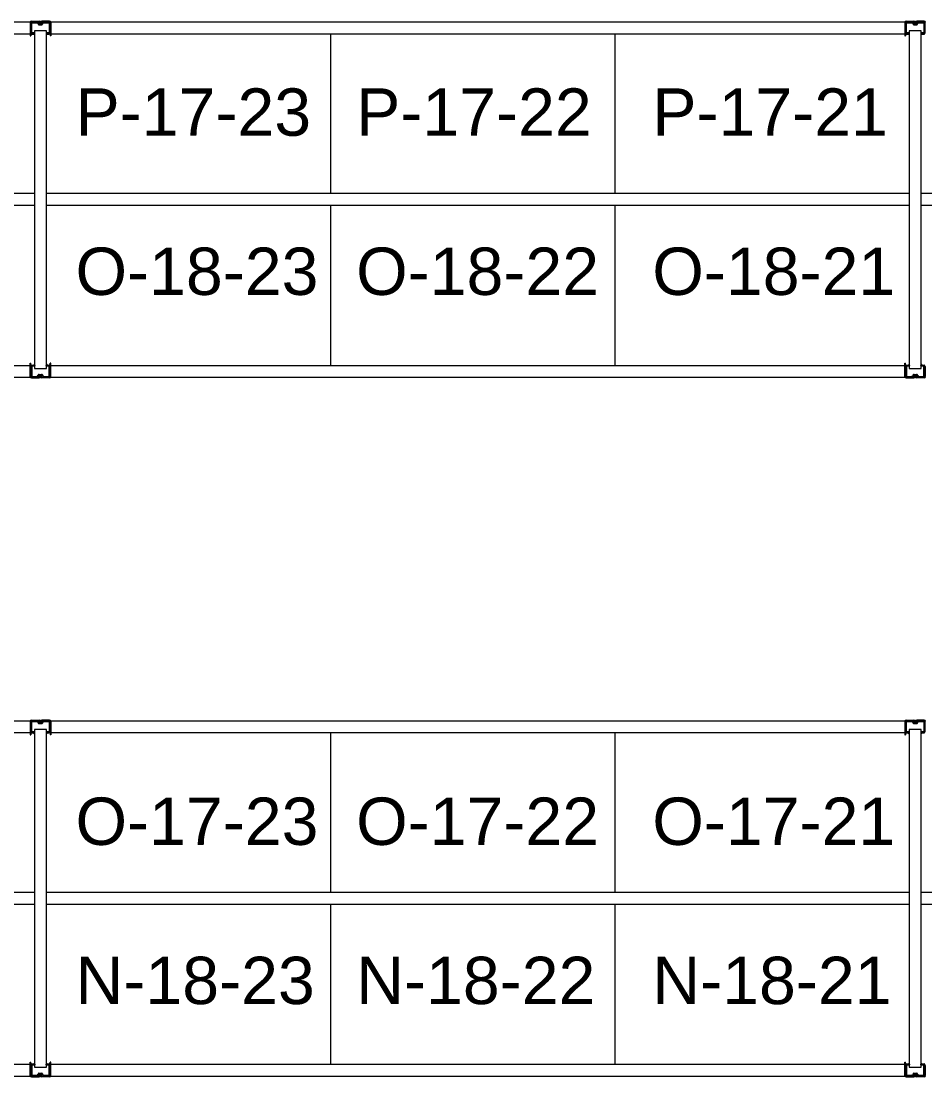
# Model space of a CAD drawing. Header units: inches. Extents: x 2743 to 10591, y -1604 to 5792.
# Drawn here: x 7693.5 to 7846, y 4929.9 to 5108.1 of the extents above; entities that cross this region are included whole.
import ezdxf

# ---------------------------------------------------------------- set-up
doc = ezdxf.new("R2010")
doc.units = ezdxf.units.IN
doc.header["$LTSCALE"] = 0.1875
doc.header["$MEASUREMENT"] = 0
for name, color, linetype, lineweight in [('22 Dimension', 7, 'Continuous', 5), ('32 Echelle', 160, 'Continuous', 15), ('33 Poutre', 30, 'Continuous', 15)]:
    doc.layers.add(name, color=color, linetype=linetype, lineweight=lineweight)
doc.styles.add('arial', font='')
doc.styles.get('arial').set_extended_font_data('Arial')

msp = doc.modelspace()

# ---------------------------------------------------------------- hatches: boundary and pattern name
at = {"layer": '32 Echelle'}
for points in [[(7695.77284, 5105.81503), (7695.77284, 5106.00253), (7695.58534, 5106.00253)], [(7695.77284, 5105.81503), (7695.77284, 5106.00253), (7695.58534, 5106.00253)], [(7697.77284, 5105.81503), (7697.77284, 5106.00253), (7697.96034, 5106.00253)], [(7697.77284, 5105.81503), (7697.77284, 5106.00253), (7697.96034, 5106.00253)], [(7843.39784, 5105.81503), (7843.39784, 5106.00253), (7843.21034, 5106.00253)], [(7843.39784, 5105.81503), (7843.39784, 5106.00253), (7843.21034, 5106.00253)], [(7845.39784, 5105.81503), (7845.39784, 5106.00253), (7845.58534, 5106.00253)], [(7845.39784, 5105.81503), (7845.39784, 5106.00253), (7845.58534, 5106.00253)], [(7695.77284, 5050.19003), (7695.77284, 5050.00253), (7695.58534, 5050.00253)], [(7695.77284, 5050.19003), (7695.77284, 5050.00253), (7695.58534, 5050.00253)], [(7697.77284, 5050.19003), (7697.77284, 5050.00253), (7697.96034, 5050.00253)], [(7697.77284, 5050.19003), (7697.77284, 5050.00253), (7697.96034, 5050.00253)], [(7843.39784, 5050.19003), (7843.39784, 5050.00253), (7843.21034, 5050.00253)], [(7843.39784, 5050.19003), (7843.39784, 5050.00253), (7843.21034, 5050.00253)], [(7845.39784, 5050.19003), (7845.39784, 5050.00253), (7845.58534, 5050.00253)], [(7845.39784, 5050.19003), (7845.39784, 5050.00253), (7845.58534, 5050.00253)], [(7695.77284, 4987.81503), (7695.77284, 4988.00253), (7695.58534, 4988.00253)], [(7695.77284, 4987.81503), (7695.77284, 4988.00253), (7695.58534, 4988.00253)], [(7697.77284, 4987.81503), (7697.77284, 4988.00253), (7697.96034, 4988.00253)], [(7697.77284, 4987.81503), (7697.77284, 4988.00253), (7697.96034, 4988.00253)], [(7843.39784, 4987.81503), (7843.39784, 4988.00253), (7843.21034, 4988.00253)], [(7843.39784, 4987.81503), (7843.39784, 4988.00253), (7843.21034, 4988.00253)], [(7845.39784, 4987.81503), (7845.39784, 4988.00253), (7845.58534, 4988.00253)], [(7845.39784, 4987.81503), (7845.39784, 4988.00253), (7845.58534, 4988.00253)], [(7695.77284, 4932.19003), (7695.77284, 4932.00253), (7695.58534, 4932.00253)], [(7695.77284, 4932.19003), (7695.77284, 4932.00253), (7695.58534, 4932.00253)], [(7697.77284, 4932.19003), (7697.77284, 4932.00253), (7697.96034, 4932.00253)], [(7697.77284, 4932.19003), (7697.77284, 4932.00253), (7697.96034, 4932.00253)], [(7843.39784, 4932.19003), (7843.39784, 4932.00253), (7843.21034, 4932.00253)], [(7843.39784, 4932.19003), (7843.39784, 4932.00253), (7843.21034, 4932.00253)], [(7845.39784, 4932.19003), (7845.39784, 4932.00253), (7845.58534, 4932.00253)], [(7845.39784, 4932.19003), (7845.39784, 4932.00253), (7845.58534, 4932.00253)]]:
    msp.add_hatch(color=256, dxfattribs=at).paths.add_polyline_path(points)

# ---------------------------------------------------------------- linework, layer by layer
at = {"layer": '22 Dimension'}
for p, q in [((7745.77284, 5079.00253), (7745.77284, 5106.00253)), ((7793.77284, 5079.00253), (7793.77284, 5106.00253)), ((7695.77284, 5079.00253), (7550.14784, 5079.00253)), ((7843.39784, 5079.00253), (7697.77284, 5079.00253)), ((7991.02284, 5079.00253), (7845.39784, 5079.00253)), ((7695.77284, 5077.00253), (7550.14784, 5077.00253)), ((7843.39784, 5077.00253), (7697.77284, 5077.00253)), ((7745.77284, 5050.00253), (7745.77284, 5077.00253)), ((7793.77284, 5050.00253), (7793.77284, 5077.00253)), ((7991.02284, 5077.00253), (7845.39784, 5077.00253)), ((7745.77284, 4961.00253), (7745.77284, 4988.00253)), ((7793.77284, 4961.00253), (7793.77284, 4988.00253)), ((7695.77284, 4961.00253), (7550.14784, 4961.00253)), ((7843.39784, 4961.00253), (7697.77284, 4961.00253)), ((7991.02284, 4961.00253), (7845.39784, 4961.00253)), ((7695.77284, 4959.00253), (7550.14784, 4959.00253)), ((7843.39784, 4959.00253), (7697.77284, 4959.00253)), ((7745.77284, 4932.00253), (7745.77284, 4959.00253)), ((7793.77284, 4932.00253), (7793.77284, 4959.00253)), ((7991.02284, 4959.00253), (7845.39784, 4959.00253))]:
    msp.add_line(p, q, dxfattribs=at)
at = {"layer": '32 Echelle', "linetype": 'Continuous', "lineweight": 25}
for p, q in [((7695.14788, 5107.81878), (7695.14788, 5106.18628)), ((7695.14788, 5107.81878), (7695.14788, 5106.18628)), ((7695.23788, 5106.18628), (7695.23788, 5107.81878)), ((7695.23788, 5106.18628), (7695.23788, 5107.81878)), ((7696.26047, 5108.00253), (7695.33163, 5108.00253)), ((7696.26047, 5108.00253), (7695.33163, 5108.00253)), ((7695.33163, 5107.91253), (7696.26047, 5107.91253)), ((7695.33163, 5107.91253), (7696.26047, 5107.91253)), ((7696.35012, 5107.84619), (7696.39403, 5107.70256)), ((7696.35012, 5107.84619), (7696.39403, 5107.70256)), ((7696.4801, 5107.72887), (7696.43619, 5107.8725)), ((7696.4801, 5107.72887), (7696.43619, 5107.8725)), ((7696.97592, 5107.66253), (7696.56975, 5107.66253)), ((7696.97592, 5107.66253), (7696.56975, 5107.66253)), ((7696.56975, 5107.57253), (7696.97592, 5107.57253)), ((7696.56975, 5107.57253), (7696.97592, 5107.57253)), ((7697.10949, 5107.8725), (7697.06557, 5107.72887)), ((7697.10949, 5107.8725), (7697.06557, 5107.72887)), ((7697.15164, 5107.70256), (7697.19555, 5107.84619)), ((7697.15164, 5107.70256), (7697.19555, 5107.84619)), ((7698.21404, 5108.00253), (7697.28521, 5108.00253)), ((7698.21404, 5108.00253), (7697.28521, 5108.00253)), ((7697.28521, 5107.91253), (7698.21404, 5107.91253)), ((7697.28521, 5107.91253), (7698.21404, 5107.91253)), ((7698.30779, 5107.81878), (7698.30779, 5106.18628)), ((7698.30779, 5107.81878), (7698.30779, 5106.18628)), ((7698.39779, 5106.18628), (7698.39779, 5107.81878)), ((7698.39779, 5106.18628), (7698.39779, 5107.81878)), ((7842.77288, 5107.81878), (7842.77288, 5106.18628)), ((7842.77288, 5107.81878), (7842.77288, 5106.18628)), ((7842.86288, 5106.18628), (7842.86288, 5107.81878)), ((7842.86288, 5106.18628), (7842.86288, 5107.81878)), ((7843.88547, 5108.00253), (7842.95663, 5108.00253)), ((7843.88547, 5108.00253), (7842.95663, 5108.00253)), ((7842.95663, 5107.91253), (7843.88547, 5107.91253)), ((7842.95663, 5107.91253), (7843.88547, 5107.91253)), ((7843.97512, 5107.84619), (7844.01903, 5107.70256)), ((7843.97512, 5107.84619), (7844.01903, 5107.70256)), ((7844.1051, 5107.72887), (7844.06119, 5107.8725)), ((7844.1051, 5107.72887), (7844.06119, 5107.8725)), ((7844.60092, 5107.66253), (7844.19475, 5107.66253)), ((7844.60092, 5107.66253), (7844.19475, 5107.66253)), ((7844.19475, 5107.57253), (7844.60092, 5107.57253)), ((7844.19475, 5107.57253), (7844.60092, 5107.57253)), ((7844.73449, 5107.8725), (7844.69057, 5107.72887)), ((7844.73449, 5107.8725), (7844.69057, 5107.72887)), ((7844.77664, 5107.70256), (7844.82055, 5107.84619)), ((7844.77664, 5107.70256), (7844.82055, 5107.84619)), ((7845.83904, 5108.00253), (7844.91021, 5108.00253)), ((7845.83904, 5108.00253), (7844.91021, 5108.00253)), ((7844.91021, 5107.91253), (7845.83904, 5107.91253)), ((7844.91021, 5107.91253), (7845.83904, 5107.91253)), ((7845.93279, 5107.81878), (7845.93279, 5106.18628)), ((7845.93279, 5107.81878), (7845.93279, 5106.18628)), ((7846.02279, 5106.18628), (7846.02279, 5107.81878)), ((7846.02279, 5106.18628), (7846.02279, 5107.81878)), ((7695.74788, 5106.09253), (7695.33163, 5106.09253)), ((7695.74788, 5106.09253), (7695.33163, 5106.09253)), ((7695.33163, 5106.00253), (7695.74788, 5106.00253)), ((7695.33163, 5106.00253), (7695.74788, 5106.00253)), ((7695.74788, 5106.00253), (7695.74788, 5106.09253)), ((7695.74788, 5106.00253), (7695.74788, 5106.09253)), ((7698.21404, 5106.09253), (7697.79779, 5106.09253)), ((7697.79779, 5106.09253), (7697.79779, 5106.00253)), ((7698.21404, 5106.09253), (7697.79779, 5106.09253)), ((7697.79779, 5106.09253), (7697.79779, 5106.00253)), ((7697.79779, 5106.00253), (7698.21404, 5106.00253)), ((7697.79779, 5106.00253), (7698.21404, 5106.00253)), ((7843.37288, 5106.09253), (7842.95663, 5106.09253)), ((7843.37288, 5106.09253), (7842.95663, 5106.09253)), ((7842.95663, 5106.00253), (7843.37288, 5106.00253)), ((7842.95663, 5106.00253), (7843.37288, 5106.00253)), ((7843.37288, 5106.00253), (7843.37288, 5106.09253)), ((7843.37288, 5106.00253), (7843.37288, 5106.09253)), ((7845.83904, 5106.09253), (7845.42279, 5106.09253)), ((7845.42279, 5106.09253), (7845.42279, 5106.00253)), ((7845.83904, 5106.09253), (7845.42279, 5106.09253)), ((7845.42279, 5106.09253), (7845.42279, 5106.00253)), ((7845.42279, 5106.00253), (7845.83904, 5106.00253)), ((7845.42279, 5106.00253), (7845.83904, 5106.00253)), ((7695.14788, 5048.18628), (7695.14788, 5049.81878)), ((7695.14788, 5048.18628), (7695.14788, 5049.81878)), ((7695.23788, 5049.81878), (7695.23788, 5048.18628)), ((7695.23788, 5049.81878), (7695.23788, 5048.18628)), ((7695.33163, 5050.00253), (7695.74788, 5050.00253)), ((7695.33163, 5050.00253), (7695.74788, 5050.00253)), ((7695.74788, 5049.91253), (7695.33163, 5049.91253)), ((7695.74788, 5049.91253), (7695.33163, 5049.91253)), ((7695.74788, 5050.00253), (7695.74788, 5049.91253)), ((7695.74788, 5050.00253), (7695.74788, 5049.91253)), ((7697.79779, 5050.00253), (7698.21404, 5050.00253)), ((7697.79779, 5049.91253), (7697.79779, 5050.00253)), ((7697.79779, 5050.00253), (7698.21404, 5050.00253)), ((7697.79779, 5049.91253), (7697.79779, 5050.00253)), ((7698.21404, 5049.91253), (7697.79779, 5049.91253)), ((7698.21404, 5049.91253), (7697.79779, 5049.91253)), ((7698.30779, 5048.18628), (7698.30779, 5049.81878)), ((7698.30779, 5048.18628), (7698.30779, 5049.81878)), ((7698.39779, 5049.81878), (7698.39779, 5048.18628)), ((7698.39779, 5049.81878), (7698.39779, 5048.18628)), ((7842.77288, 5048.18628), (7842.77288, 5049.81878)), ((7842.77288, 5048.18628), (7842.77288, 5049.81878)), ((7842.86288, 5049.81878), (7842.86288, 5048.18628)), ((7842.86288, 5049.81878), (7842.86288, 5048.18628)), ((7842.95663, 5050.00253), (7843.37288, 5050.00253)), ((7842.95663, 5050.00253), (7843.37288, 5050.00253)), ((7843.37288, 5049.91253), (7842.95663, 5049.91253)), ((7843.37288, 5049.91253), (7842.95663, 5049.91253)), ((7843.37288, 5050.00253), (7843.37288, 5049.91253)), ((7843.37288, 5050.00253), (7843.37288, 5049.91253)), ((7845.42279, 5050.00253), (7845.83904, 5050.00253)), ((7845.42279, 5049.91253), (7845.42279, 5050.00253)), ((7845.42279, 5050.00253), (7845.83904, 5050.00253)), ((7845.42279, 5049.91253), (7845.42279, 5050.00253)), ((7845.83904, 5049.91253), (7845.42279, 5049.91253)), ((7845.83904, 5049.91253), (7845.42279, 5049.91253)), ((7845.93279, 5048.18628), (7845.93279, 5049.81878)), ((7845.93279, 5048.18628), (7845.93279, 5049.81878)), ((7846.02279, 5049.81878), (7846.02279, 5048.18628)), ((7846.02279, 5049.81878), (7846.02279, 5048.18628)), ((7695.33163, 5048.09253), (7696.26047, 5048.09253)), ((7695.33163, 5048.09253), (7696.26047, 5048.09253)), ((7696.26047, 5048.00253), (7695.33163, 5048.00253)), ((7696.26047, 5048.00253), (7695.33163, 5048.00253)), ((7696.35012, 5048.15887), (7696.39403, 5048.3025)), ((7696.35012, 5048.15887), (7696.39403, 5048.3025)), ((7696.4801, 5048.27619), (7696.43619, 5048.13256)), ((7696.4801, 5048.27619), (7696.43619, 5048.13256)), ((7696.56975, 5048.43253), (7696.97592, 5048.43253)), ((7696.56975, 5048.43253), (7696.97592, 5048.43253)), ((7696.97592, 5048.34253), (7696.56975, 5048.34253)), ((7696.97592, 5048.34253), (7696.56975, 5048.34253)), ((7697.10949, 5048.13256), (7697.06557, 5048.27619)), ((7697.10949, 5048.13256), (7697.06557, 5048.27619)), ((7697.15164, 5048.3025), (7697.19555, 5048.15887)), ((7697.15164, 5048.3025), (7697.19555, 5048.15887)), ((7697.28521, 5048.09253), (7698.21404, 5048.09253)), ((7697.28521, 5048.09253), (7698.21404, 5048.09253)), ((7698.21404, 5048.00253), (7697.28521, 5048.00253)), ((7698.21404, 5048.00253), (7697.28521, 5048.00253)), ((7842.95663, 5048.09253), (7843.88547, 5048.09253)), ((7842.95663, 5048.09253), (7843.88547, 5048.09253)), ((7843.88547, 5048.00253), (7842.95663, 5048.00253)), ((7843.88547, 5048.00253), (7842.95663, 5048.00253)), ((7843.97512, 5048.15887), (7844.01903, 5048.3025)), ((7843.97512, 5048.15887), (7844.01903, 5048.3025)), ((7844.1051, 5048.27619), (7844.06119, 5048.13256)), ((7844.1051, 5048.27619), (7844.06119, 5048.13256)), ((7844.19475, 5048.43253), (7844.60092, 5048.43253)), ((7844.19475, 5048.43253), (7844.60092, 5048.43253)), ((7844.60092, 5048.34253), (7844.19475, 5048.34253)), ((7844.60092, 5048.34253), (7844.19475, 5048.34253)), ((7844.73449, 5048.13256), (7844.69057, 5048.27619)), ((7844.73449, 5048.13256), (7844.69057, 5048.27619)), ((7844.77664, 5048.3025), (7844.82055, 5048.15887)), ((7844.77664, 5048.3025), (7844.82055, 5048.15887)), ((7844.91021, 5048.09253), (7845.83904, 5048.09253)), ((7844.91021, 5048.09253), (7845.83904, 5048.09253)), ((7845.83904, 5048.00253), (7844.91021, 5048.00253)), ((7845.83904, 5048.00253), (7844.91021, 5048.00253)), ((7695.14788, 4989.81878), (7695.14788, 4988.18628)), ((7695.14788, 4989.81878), (7695.14788, 4988.18628)), ((7695.23788, 4988.18628), (7695.23788, 4989.81878)), ((7695.23788, 4988.18628), (7695.23788, 4989.81878)), ((7696.26047, 4990.00253), (7695.33163, 4990.00253)), ((7696.26047, 4990.00253), (7695.33163, 4990.00253)), ((7695.33163, 4989.91253), (7696.26047, 4989.91253)), ((7695.33163, 4989.91253), (7696.26047, 4989.91253)), ((7696.35012, 4989.84619), (7696.39403, 4989.70256)), ((7696.35012, 4989.84619), (7696.39403, 4989.70256)), ((7696.4801, 4989.72887), (7696.43619, 4989.8725)), ((7696.4801, 4989.72887), (7696.43619, 4989.8725)), ((7696.97592, 4989.66253), (7696.56975, 4989.66253)), ((7696.97592, 4989.66253), (7696.56975, 4989.66253)), ((7696.56975, 4989.57253), (7696.97592, 4989.57253)), ((7696.56975, 4989.57253), (7696.97592, 4989.57253)), ((7697.10949, 4989.8725), (7697.06557, 4989.72887)), ((7697.10949, 4989.8725), (7697.06557, 4989.72887)), ((7697.15164, 4989.70256), (7697.19555, 4989.84619)), ((7697.15164, 4989.70256), (7697.19555, 4989.84619)), ((7698.21404, 4990.00253), (7697.28521, 4990.00253)), ((7698.21404, 4990.00253), (7697.28521, 4990.00253)), ((7697.28521, 4989.91253), (7698.21404, 4989.91253)), ((7697.28521, 4989.91253), (7698.21404, 4989.91253)), ((7698.30779, 4989.81878), (7698.30779, 4988.18628)), ((7698.30779, 4989.81878), (7698.30779, 4988.18628)), ((7698.39779, 4988.18628), (7698.39779, 4989.81878)), ((7698.39779, 4988.18628), (7698.39779, 4989.81878)), ((7842.77288, 4989.81878), (7842.77288, 4988.18628)), ((7842.77288, 4989.81878), (7842.77288, 4988.18628)), ((7842.86288, 4988.18628), (7842.86288, 4989.81878)), ((7842.86288, 4988.18628), (7842.86288, 4989.81878)), ((7843.88547, 4990.00253), (7842.95663, 4990.00253)), ((7843.88547, 4990.00253), (7842.95663, 4990.00253)), ((7842.95663, 4989.91253), (7843.88547, 4989.91253)), ((7842.95663, 4989.91253), (7843.88547, 4989.91253)), ((7843.97512, 4989.84619), (7844.01903, 4989.70256)), ((7843.97512, 4989.84619), (7844.01903, 4989.70256)), ((7844.1051, 4989.72887), (7844.06119, 4989.8725)), ((7844.1051, 4989.72887), (7844.06119, 4989.8725)), ((7844.60092, 4989.66253), (7844.19475, 4989.66253)), ((7844.60092, 4989.66253), (7844.19475, 4989.66253)), ((7844.19475, 4989.57253), (7844.60092, 4989.57253)), ((7844.19475, 4989.57253), (7844.60092, 4989.57253)), ((7844.73449, 4989.8725), (7844.69057, 4989.72887)), ((7844.73449, 4989.8725), (7844.69057, 4989.72887)), ((7844.77664, 4989.70256), (7844.82055, 4989.84619)), ((7844.77664, 4989.70256), (7844.82055, 4989.84619)), ((7845.83904, 4990.00253), (7844.91021, 4990.00253)), ((7845.83904, 4990.00253), (7844.91021, 4990.00253)), ((7844.91021, 4989.91253), (7845.83904, 4989.91253)), ((7844.91021, 4989.91253), (7845.83904, 4989.91253)), ((7845.93279, 4989.81878), (7845.93279, 4988.18628)), ((7845.93279, 4989.81878), (7845.93279, 4988.18628)), ((7846.02279, 4988.18628), (7846.02279, 4989.81878)), ((7846.02279, 4988.18628), (7846.02279, 4989.81878)), ((7695.74788, 4988.09253), (7695.33163, 4988.09253)), ((7695.74788, 4988.09253), (7695.33163, 4988.09253)), ((7695.33163, 4988.00253), (7695.74788, 4988.00253)), ((7695.33163, 4988.00253), (7695.74788, 4988.00253)), ((7695.74788, 4988.00253), (7695.74788, 4988.09253)), ((7695.74788, 4988.00253), (7695.74788, 4988.09253)), ((7698.21404, 4988.09253), (7697.79779, 4988.09253)), ((7697.79779, 4988.09253), (7697.79779, 4988.00253)), ((7698.21404, 4988.09253), (7697.79779, 4988.09253)), ((7697.79779, 4988.09253), (7697.79779, 4988.00253)), ((7697.79779, 4988.00253), (7698.21404, 4988.00253)), ((7697.79779, 4988.00253), (7698.21404, 4988.00253)), ((7843.37288, 4988.09253), (7842.95663, 4988.09253)), ((7843.37288, 4988.09253), (7842.95663, 4988.09253)), ((7842.95663, 4988.00253), (7843.37288, 4988.00253)), ((7842.95663, 4988.00253), (7843.37288, 4988.00253)), ((7843.37288, 4988.00253), (7843.37288, 4988.09253)), ((7843.37288, 4988.00253), (7843.37288, 4988.09253)), ((7845.83904, 4988.09253), (7845.42279, 4988.09253)), ((7845.42279, 4988.09253), (7845.42279, 4988.00253)), ((7845.83904, 4988.09253), (7845.42279, 4988.09253)), ((7845.42279, 4988.09253), (7845.42279, 4988.00253)), ((7845.42279, 4988.00253), (7845.83904, 4988.00253)), ((7845.42279, 4988.00253), (7845.83904, 4988.00253)), ((7695.33163, 4932.00253), (7695.74788, 4932.00253)), ((7695.33163, 4932.00253), (7695.74788, 4932.00253)), ((7695.74788, 4931.91253), (7695.33163, 4931.91253)), ((7695.74788, 4931.91253), (7695.33163, 4931.91253)), ((7695.74788, 4932.00253), (7695.74788, 4931.91253)), ((7695.74788, 4932.00253), (7695.74788, 4931.91253)), ((7697.79779, 4932.00253), (7698.21404, 4932.00253)), ((7697.79779, 4931.91253), (7697.79779, 4932.00253)), ((7697.79779, 4932.00253), (7698.21404, 4932.00253)), ((7697.79779, 4931.91253), (7697.79779, 4932.00253)), ((7698.21404, 4931.91253), (7697.79779, 4931.91253)), ((7698.21404, 4931.91253), (7697.79779, 4931.91253)), ((7842.95663, 4932.00253), (7843.37288, 4932.00253)), ((7842.95663, 4932.00253), (7843.37288, 4932.00253)), ((7843.37288, 4931.91253), (7842.95663, 4931.91253)), ((7843.37288, 4931.91253), (7842.95663, 4931.91253)), ((7843.37288, 4932.00253), (7843.37288, 4931.91253)), ((7843.37288, 4932.00253), (7843.37288, 4931.91253)), ((7845.42279, 4932.00253), (7845.83904, 4932.00253)), ((7845.42279, 4931.91253), (7845.42279, 4932.00253)), ((7845.42279, 4932.00253), (7845.83904, 4932.00253)), ((7845.42279, 4931.91253), (7845.42279, 4932.00253)), ((7845.83904, 4931.91253), (7845.42279, 4931.91253)), ((7845.83904, 4931.91253), (7845.42279, 4931.91253)), ((7695.14788, 4930.18628), (7695.14788, 4931.81878)), ((7695.14788, 4930.18628), (7695.14788, 4931.81878)), ((7695.23788, 4931.81878), (7695.23788, 4930.18628)), ((7695.23788, 4931.81878), (7695.23788, 4930.18628)), ((7695.33163, 4930.09253), (7696.26047, 4930.09253)), ((7695.33163, 4930.09253), (7696.26047, 4930.09253)), ((7696.35012, 4930.15887), (7696.39403, 4930.3025)), ((7696.35012, 4930.15887), (7696.39403, 4930.3025)), ((7696.4801, 4930.27619), (7696.43619, 4930.13256)), ((7696.4801, 4930.27619), (7696.43619, 4930.13256)), ((7696.56975, 4930.43253), (7696.97592, 4930.43253)), ((7696.56975, 4930.43253), (7696.97592, 4930.43253)), ((7696.97592, 4930.34253), (7696.56975, 4930.34253)), ((7696.97592, 4930.34253), (7696.56975, 4930.34253)), ((7697.10949, 4930.13256), (7697.06557, 4930.27619)), ((7697.10949, 4930.13256), (7697.06557, 4930.27619)), ((7697.15164, 4930.3025), (7697.19555, 4930.15887)), ((7697.15164, 4930.3025), (7697.19555, 4930.15887)), ((7697.28521, 4930.09253), (7698.21404, 4930.09253)), ((7697.28521, 4930.09253), (7698.21404, 4930.09253)), ((7698.30779, 4930.18628), (7698.30779, 4931.81878)), ((7698.30779, 4930.18628), (7698.30779, 4931.81878)), ((7698.39779, 4931.81878), (7698.39779, 4930.18628)), ((7698.39779, 4931.81878), (7698.39779, 4930.18628)), ((7842.77288, 4930.18628), (7842.77288, 4931.81878)), ((7842.77288, 4930.18628), (7842.77288, 4931.81878)), ((7842.86288, 4931.81878), (7842.86288, 4930.18628)), ((7842.86288, 4931.81878), (7842.86288, 4930.18628)), ((7842.95663, 4930.09253), (7843.88547, 4930.09253)), ((7842.95663, 4930.09253), (7843.88547, 4930.09253)), ((7843.97512, 4930.15887), (7844.01903, 4930.3025)), ((7843.97512, 4930.15887), (7844.01903, 4930.3025)), ((7844.1051, 4930.27619), (7844.06119, 4930.13256)), ((7844.1051, 4930.27619), (7844.06119, 4930.13256)), ((7844.19475, 4930.43253), (7844.60092, 4930.43253)), ((7844.19475, 4930.43253), (7844.60092, 4930.43253)), ((7844.60092, 4930.34253), (7844.19475, 4930.34253)), ((7844.60092, 4930.34253), (7844.19475, 4930.34253)), ((7844.73449, 4930.13256), (7844.69057, 4930.27619)), ((7844.73449, 4930.13256), (7844.69057, 4930.27619)), ((7844.77664, 4930.3025), (7844.82055, 4930.15887)), ((7844.77664, 4930.3025), (7844.82055, 4930.15887)), ((7844.91021, 4930.09253), (7845.83904, 4930.09253)), ((7844.91021, 4930.09253), (7845.83904, 4930.09253)), ((7845.93279, 4930.18628), (7845.93279, 4931.81878)), ((7845.93279, 4930.18628), (7845.93279, 4931.81878)), ((7846.02279, 4931.81878), (7846.02279, 4930.18628)), ((7846.02279, 4931.81878), (7846.02279, 4930.18628)), ((7696.26047, 4930.00253), (7695.33163, 4930.00253)), ((7696.26047, 4930.00253), (7695.33163, 4930.00253)), ((7698.21404, 4930.00253), (7697.28521, 4930.00253)), ((7698.21404, 4930.00253), (7697.28521, 4930.00253)), ((7843.88547, 4930.00253), (7842.95663, 4930.00253)), ((7843.88547, 4930.00253), (7842.95663, 4930.00253)), ((7845.83904, 4930.00253), (7844.91021, 4930.00253)), ((7845.83904, 4930.00253), (7844.91021, 4930.00253))]:
    msp.add_line(p, q, dxfattribs=at)
at = {"layer": '32 Echelle'}
for p, q in [((7695.77284, 5106.00253), (7695.58534, 5106.00253)), ((7695.77284, 5105.81503), (7695.58534, 5106.00253)), ((7695.77284, 5106.00253), (7695.58534, 5106.00253)), ((7695.77284, 5105.81503), (7695.58534, 5106.00253)), ((7697.77284, 5106.50253), (7695.77284, 5106.50253)), ((7695.77284, 5106.50253), (7695.77284, 5049.50253)), ((7697.77284, 5106.50253), (7695.77284, 5106.50253)), ((7695.77284, 5106.50253), (7695.77284, 5049.50253)), ((7695.77284, 5105.81503), (7695.77284, 5106.00253)), ((7695.77284, 5105.81503), (7695.77284, 5106.00253)), ((7697.77284, 5049.50253), (7697.77284, 5106.50253)), ((7697.77284, 5049.50253), (7697.77284, 5106.50253)), ((7697.77284, 5106.00253), (7697.96034, 5106.00253)), ((7697.77284, 5105.81503), (7697.77284, 5106.00253)), ((7697.77284, 5105.81503), (7697.96034, 5106.00253)), ((7697.77284, 5106.00253), (7697.96034, 5106.00253)), ((7697.77284, 5105.81503), (7697.77284, 5106.00253)), ((7697.77284, 5105.81503), (7697.96034, 5106.00253)), ((7843.39784, 5106.00253), (7843.21034, 5106.00253)), ((7843.39784, 5105.81503), (7843.21034, 5106.00253)), ((7843.39784, 5106.00253), (7843.21034, 5106.00253)), ((7843.39784, 5105.81503), (7843.21034, 5106.00253)), ((7845.39784, 5106.50253), (7843.39784, 5106.50253)), ((7843.39784, 5106.50253), (7843.39784, 5049.50253)), ((7845.39784, 5106.50253), (7843.39784, 5106.50253)), ((7843.39784, 5106.50253), (7843.39784, 5049.50253)), ((7843.39784, 5105.81503), (7843.39784, 5106.00253)), ((7843.39784, 5105.81503), (7843.39784, 5106.00253)), ((7845.39784, 5049.50253), (7845.39784, 5106.50253)), ((7845.39784, 5049.50253), (7845.39784, 5106.50253)), ((7845.39784, 5106.00253), (7845.58534, 5106.00253)), ((7845.39784, 5105.81503), (7845.39784, 5106.00253)), ((7845.39784, 5105.81503), (7845.58534, 5106.00253)), ((7845.39784, 5106.00253), (7845.58534, 5106.00253)), ((7845.39784, 5105.81503), (7845.39784, 5106.00253)), ((7845.39784, 5105.81503), (7845.58534, 5106.00253)), ((7695.77284, 5050.19003), (7695.58534, 5050.00253)), ((7695.77284, 5050.19003), (7695.58534, 5050.00253)), ((7695.77284, 5050.00253), (7695.58534, 5050.00253)), ((7695.77284, 5050.00253), (7695.58534, 5050.00253)), ((7695.77284, 5050.19003), (7695.77284, 5050.00253)), ((7695.77284, 5050.19003), (7695.77284, 5050.00253)), ((7695.77284, 5049.50253), (7697.77284, 5049.50253)), ((7695.77284, 5049.50253), (7697.77284, 5049.50253)), ((7697.77284, 5050.19003), (7697.77284, 5050.00253)), ((7697.77284, 5050.19003), (7697.96034, 5050.00253)), ((7697.77284, 5050.19003), (7697.77284, 5050.00253)), ((7697.77284, 5050.19003), (7697.96034, 5050.00253)), ((7697.77284, 5050.00253), (7697.96034, 5050.00253)), ((7697.77284, 5050.00253), (7697.96034, 5050.00253)), ((7843.39784, 5050.19003), (7843.21034, 5050.00253)), ((7843.39784, 5050.19003), (7843.21034, 5050.00253)), ((7843.39784, 5050.00253), (7843.21034, 5050.00253)), ((7843.39784, 5050.00253), (7843.21034, 5050.00253)), ((7843.39784, 5050.19003), (7843.39784, 5050.00253)), ((7843.39784, 5050.19003), (7843.39784, 5050.00253)), ((7843.39784, 5049.50253), (7845.39784, 5049.50253)), ((7843.39784, 5049.50253), (7845.39784, 5049.50253)), ((7845.39784, 5050.19003), (7845.39784, 5050.00253)), ((7845.39784, 5050.19003), (7845.58534, 5050.00253)), ((7845.39784, 5050.19003), (7845.39784, 5050.00253)), ((7845.39784, 5050.19003), (7845.58534, 5050.00253)), ((7845.39784, 5050.00253), (7845.58534, 5050.00253)), ((7845.39784, 5050.00253), (7845.58534, 5050.00253)), ((7695.77284, 4988.00253), (7695.58534, 4988.00253)), ((7695.77284, 4987.81503), (7695.58534, 4988.00253)), ((7695.77284, 4988.00253), (7695.58534, 4988.00253)), ((7695.77284, 4987.81503), (7695.58534, 4988.00253)), ((7697.77284, 4988.50253), (7695.77284, 4988.50253)), ((7695.77284, 4988.50253), (7695.77284, 4931.50253)), ((7697.77284, 4988.50253), (7695.77284, 4988.50253)), ((7695.77284, 4988.50253), (7695.77284, 4931.50253)), ((7695.77284, 4987.81503), (7695.77284, 4988.00253)), ((7695.77284, 4987.81503), (7695.77284, 4988.00253)), ((7697.77284, 4931.50253), (7697.77284, 4988.50253)), ((7697.77284, 4931.50253), (7697.77284, 4988.50253)), ((7697.77284, 4988.00253), (7697.96034, 4988.00253)), ((7697.77284, 4987.81503), (7697.77284, 4988.00253)), ((7697.77284, 4987.81503), (7697.96034, 4988.00253)), ((7697.77284, 4988.00253), (7697.96034, 4988.00253)), ((7697.77284, 4987.81503), (7697.77284, 4988.00253)), ((7697.77284, 4987.81503), (7697.96034, 4988.00253)), ((7843.39784, 4988.00253), (7843.21034, 4988.00253)), ((7843.39784, 4987.81503), (7843.21034, 4988.00253)), ((7843.39784, 4988.00253), (7843.21034, 4988.00253)), ((7843.39784, 4987.81503), (7843.21034, 4988.00253)), ((7845.39784, 4988.50253), (7843.39784, 4988.50253)), ((7843.39784, 4988.50253), (7843.39784, 4931.50253)), ((7845.39784, 4988.50253), (7843.39784, 4988.50253)), ((7843.39784, 4988.50253), (7843.39784, 4931.50253)), ((7843.39784, 4987.81503), (7843.39784, 4988.00253)), ((7843.39784, 4987.81503), (7843.39784, 4988.00253)), ((7845.39784, 4931.50253), (7845.39784, 4988.50253)), ((7845.39784, 4931.50253), (7845.39784, 4988.50253)), ((7845.39784, 4988.00253), (7845.58534, 4988.00253)), ((7845.39784, 4987.81503), (7845.39784, 4988.00253)), ((7845.39784, 4987.81503), (7845.58534, 4988.00253)), ((7845.39784, 4988.00253), (7845.58534, 4988.00253)), ((7845.39784, 4987.81503), (7845.39784, 4988.00253)), ((7845.39784, 4987.81503), (7845.58534, 4988.00253)), ((7695.77284, 4932.19003), (7695.58534, 4932.00253)), ((7695.77284, 4932.19003), (7695.58534, 4932.00253)), ((7695.77284, 4932.00253), (7695.58534, 4932.00253)), ((7695.77284, 4932.00253), (7695.58534, 4932.00253)), ((7695.77284, 4932.19003), (7695.77284, 4932.00253)), ((7695.77284, 4932.19003), (7695.77284, 4932.00253)), ((7697.77284, 4932.19003), (7697.77284, 4932.00253)), ((7697.77284, 4932.19003), (7697.96034, 4932.00253)), ((7697.77284, 4932.19003), (7697.77284, 4932.00253)), ((7697.77284, 4932.19003), (7697.96034, 4932.00253)), ((7697.77284, 4932.00253), (7697.96034, 4932.00253)), ((7697.77284, 4932.00253), (7697.96034, 4932.00253)), ((7843.39784, 4932.19003), (7843.21034, 4932.00253)), ((7843.39784, 4932.19003), (7843.21034, 4932.00253)), ((7843.39784, 4932.00253), (7843.21034, 4932.00253)), ((7843.39784, 4932.00253), (7843.21034, 4932.00253)), ((7843.39784, 4932.19003), (7843.39784, 4932.00253)), ((7843.39784, 4932.19003), (7843.39784, 4932.00253)), ((7845.39784, 4932.19003), (7845.39784, 4932.00253)), ((7845.39784, 4932.19003), (7845.58534, 4932.00253)), ((7845.39784, 4932.19003), (7845.39784, 4932.00253)), ((7845.39784, 4932.19003), (7845.58534, 4932.00253)), ((7845.39784, 4932.00253), (7845.58534, 4932.00253)), ((7845.39784, 4932.00253), (7845.58534, 4932.00253)), ((7695.77284, 4931.50253), (7697.77284, 4931.50253)), ((7695.77284, 4931.50253), (7697.77284, 4931.50253)), ((7843.39784, 4931.50253), (7845.39784, 4931.50253)), ((7843.39784, 4931.50253), (7845.39784, 4931.50253))]:
    msp.add_line(p, q, dxfattribs=at)
at = {"layer": '32 Echelle', "linetype": 'Continuous', "lineweight": 25}
for centre, radius, start, end in [((7695.33163, 5107.81878), 0.18375, 90, 180), ((7695.33163, 5107.81878), 0.18375, 90, 180), ((7695.33163, 5107.81878), 0.09375, 90, 180), ((7695.33163, 5107.81878), 0.09375, 90, 180), ((7696.26047, 5107.81878), 0.18375, 17, 90), ((7696.26047, 5107.81878), 0.18375, 17, 90), ((7696.26047, 5107.81878), 0.09375, 17, 90), ((7696.26047, 5107.81878), 0.09375, 17, 90), ((7696.56975, 5107.75628), 0.18375, 197, 270), ((7696.56975, 5107.75628), 0.18375, 197, 270), ((7696.56975, 5107.75628), 0.09375, 197, 270), ((7696.56975, 5107.75628), 0.09375, 197, 270), ((7696.97592, 5107.75628), 0.09375, 270, 343), ((7696.97592, 5107.75628), 0.09375, 270, 343), ((7696.97592, 5107.75628), 0.18375, 270, 343), ((7696.97592, 5107.75628), 0.18375, 270, 343), ((7697.28521, 5107.81878), 0.18375, 90, 163), ((7697.28521, 5107.81878), 0.18375, 90, 163), ((7697.28521, 5107.81878), 0.09375, 90, 163), ((7697.28521, 5107.81878), 0.09375, 90, 163), ((7698.21404, 5107.81878), 0.18375, 0, 90), ((7698.21404, 5107.81878), 0.18375, 0, 90), ((7698.21404, 5107.81878), 0.09375, 0, 90), ((7698.21404, 5107.81878), 0.09375, 0, 90), ((7842.95663, 5107.81878), 0.18375, 90, 180), ((7842.95663, 5107.81878), 0.18375, 90, 180), ((7842.95663, 5107.81878), 0.09375, 90, 180), ((7842.95663, 5107.81878), 0.09375, 90, 180), ((7843.88547, 5107.81878), 0.18375, 17, 90), ((7843.88547, 5107.81878), 0.18375, 17, 90), ((7843.88547, 5107.81878), 0.09375, 17, 90), ((7843.88547, 5107.81878), 0.09375, 17, 90), ((7844.19475, 5107.75628), 0.18375, 197, 270), ((7844.19475, 5107.75628), 0.18375, 197, 270), ((7844.19475, 5107.75628), 0.09375, 197, 270), ((7844.19475, 5107.75628), 0.09375, 197, 270), ((7844.60092, 5107.75628), 0.09375, 270, 343), ((7844.60092, 5107.75628), 0.09375, 270, 343), ((7844.60092, 5107.75628), 0.18375, 270, 343), ((7844.60092, 5107.75628), 0.18375, 270, 343), ((7844.91021, 5107.81878), 0.18375, 90, 163), ((7844.91021, 5107.81878), 0.18375, 90, 163), ((7844.91021, 5107.81878), 0.09375, 90, 163), ((7844.91021, 5107.81878), 0.09375, 90, 163), ((7845.83904, 5107.81878), 0.18375, 0, 90), ((7845.83904, 5107.81878), 0.18375, 0, 90), ((7845.83904, 5107.81878), 0.09375, 0, 90), ((7845.83904, 5107.81878), 0.09375, 0, 90), ((7695.33163, 5106.18628), 0.18375, 180, 270), ((7695.33163, 5106.18628), 0.18375, 180, 270), ((7695.33163, 5106.18628), 0.09375, 180, 270), ((7695.33163, 5106.18628), 0.09375, 180, 270), ((7698.21404, 5106.18628), 0.09375, 270, 0), ((7698.21404, 5106.18628), 0.18375, 270, 0), ((7698.21404, 5106.18628), 0.09375, 270, 0), ((7698.21404, 5106.18628), 0.18375, 270, 0), ((7842.95663, 5106.18628), 0.18375, 180, 270), ((7842.95663, 5106.18628), 0.18375, 180, 270), ((7842.95663, 5106.18628), 0.09375, 180, 270), ((7842.95663, 5106.18628), 0.09375, 180, 270), ((7845.83904, 5106.18628), 0.09375, 270, 0), ((7845.83904, 5106.18628), 0.18375, 270, 0), ((7845.83904, 5106.18628), 0.09375, 270, 0), ((7845.83904, 5106.18628), 0.18375, 270, 0), ((7695.33163, 5049.81878), 0.18375, 90, 180), ((7695.33163, 5049.81878), 0.18375, 90, 180), ((7695.33163, 5049.81878), 0.09375, 90, 180), ((7695.33163, 5049.81878), 0.09375, 90, 180), ((7698.21404, 5049.81878), 0.18375, 0, 90), ((7698.21404, 5049.81878), 0.18375, 0, 90), ((7698.21404, 5049.81878), 0.09375, 0, 90), ((7698.21404, 5049.81878), 0.09375, 0, 90), ((7842.95663, 5049.81878), 0.18375, 90, 180), ((7842.95663, 5049.81878), 0.18375, 90, 180), ((7842.95663, 5049.81878), 0.09375, 90, 180), ((7842.95663, 5049.81878), 0.09375, 90, 180), ((7845.83904, 5049.81878), 0.18375, 0, 90), ((7845.83904, 5049.81878), 0.18375, 0, 90), ((7845.83904, 5049.81878), 0.09375, 0, 90), ((7845.83904, 5049.81878), 0.09375, 0, 90), ((7695.33163, 5048.18628), 0.18375, 180, 270), ((7695.33163, 5048.18628), 0.18375, 180, 270), ((7695.33163, 5048.18628), 0.09375, 180, 270), ((7695.33163, 5048.18628), 0.09375, 180, 270), ((7696.26047, 5048.18628), 0.09375, 270, 343), ((7696.26047, 5048.18628), 0.09375, 270, 343), ((7696.26047, 5048.18628), 0.18375, 270, 343), ((7696.26047, 5048.18628), 0.18375, 270, 343), ((7696.56975, 5048.24878), 0.18375, 90, 163), ((7696.56975, 5048.24878), 0.18375, 90, 163), ((7696.56975, 5048.24878), 0.09375, 90, 163), ((7696.56975, 5048.24878), 0.09375, 90, 163), ((7696.97592, 5048.24878), 0.18375, 17, 90), ((7696.97592, 5048.24878), 0.18375, 17, 90), ((7696.97592, 5048.24878), 0.09375, 17, 90), ((7696.97592, 5048.24878), 0.09375, 17, 90), ((7697.28521, 5048.18628), 0.18375, 197, 270), ((7697.28521, 5048.18628), 0.18375, 197, 270), ((7697.28521, 5048.18628), 0.09375, 197, 270), ((7697.28521, 5048.18628), 0.09375, 197, 270), ((7698.21404, 5048.18628), 0.09375, 270, 0), ((7698.21404, 5048.18628), 0.18375, 270, 0), ((7698.21404, 5048.18628), 0.09375, 270, 0), ((7698.21404, 5048.18628), 0.18375, 270, 0), ((7842.95663, 5048.18628), 0.18375, 180, 270), ((7842.95663, 5048.18628), 0.18375, 180, 270), ((7842.95663, 5048.18628), 0.09375, 180, 270), ((7842.95663, 5048.18628), 0.09375, 180, 270), ((7843.88547, 5048.18628), 0.09375, 270, 343), ((7843.88547, 5048.18628), 0.09375, 270, 343), ((7843.88547, 5048.18628), 0.18375, 270, 343), ((7843.88547, 5048.18628), 0.18375, 270, 343), ((7844.19475, 5048.24878), 0.18375, 90, 163), ((7844.19475, 5048.24878), 0.18375, 90, 163), ((7844.19475, 5048.24878), 0.09375, 90, 163), ((7844.19475, 5048.24878), 0.09375, 90, 163), ((7844.60092, 5048.24878), 0.18375, 17, 90), ((7844.60092, 5048.24878), 0.18375, 17, 90), ((7844.60092, 5048.24878), 0.09375, 17, 90), ((7844.60092, 5048.24878), 0.09375, 17, 90), ((7844.91021, 5048.18628), 0.18375, 197, 270), ((7844.91021, 5048.18628), 0.18375, 197, 270), ((7844.91021, 5048.18628), 0.09375, 197, 270), ((7844.91021, 5048.18628), 0.09375, 197, 270), ((7845.83904, 5048.18628), 0.09375, 270, 0), ((7845.83904, 5048.18628), 0.18375, 270, 0), ((7845.83904, 5048.18628), 0.09375, 270, 0), ((7845.83904, 5048.18628), 0.18375, 270, 0), ((7695.33163, 4989.81878), 0.18375, 90, 180), ((7695.33163, 4989.81878), 0.18375, 90, 180), ((7695.33163, 4989.81878), 0.09375, 90, 180), ((7695.33163, 4989.81878), 0.09375, 90, 180), ((7696.26047, 4989.81878), 0.18375, 17, 90), ((7696.26047, 4989.81878), 0.18375, 17, 90), ((7696.26047, 4989.81878), 0.09375, 17, 90), ((7696.26047, 4989.81878), 0.09375, 17, 90), ((7696.56975, 4989.75628), 0.18375, 197, 270), ((7696.56975, 4989.75628), 0.18375, 197, 270), ((7696.56975, 4989.75628), 0.09375, 197, 270), ((7696.56975, 4989.75628), 0.09375, 197, 270), ((7696.97592, 4989.75628), 0.09375, 270, 343), ((7696.97592, 4989.75628), 0.09375, 270, 343), ((7696.97592, 4989.75628), 0.18375, 270, 343), ((7696.97592, 4989.75628), 0.18375, 270, 343), ((7697.28521, 4989.81878), 0.18375, 90, 163), ((7697.28521, 4989.81878), 0.18375, 90, 163), ((7697.28521, 4989.81878), 0.09375, 90, 163), ((7697.28521, 4989.81878), 0.09375, 90, 163), ((7698.21404, 4989.81878), 0.18375, 0, 90), ((7698.21404, 4989.81878), 0.18375, 0, 90), ((7698.21404, 4989.81878), 0.09375, 0, 90), ((7698.21404, 4989.81878), 0.09375, 0, 90), ((7842.95663, 4989.81878), 0.18375, 90, 180), ((7842.95663, 4989.81878), 0.18375, 90, 180), ((7842.95663, 4989.81878), 0.09375, 90, 180), ((7842.95663, 4989.81878), 0.09375, 90, 180), ((7843.88547, 4989.81878), 0.18375, 17, 90), ((7843.88547, 4989.81878), 0.18375, 17, 90), ((7843.88547, 4989.81878), 0.09375, 17, 90), ((7843.88547, 4989.81878), 0.09375, 17, 90), ((7844.19475, 4989.75628), 0.18375, 197, 270), ((7844.19475, 4989.75628), 0.18375, 197, 270), ((7844.19475, 4989.75628), 0.09375, 197, 270), ((7844.19475, 4989.75628), 0.09375, 197, 270), ((7844.60092, 4989.75628), 0.09375, 270, 343), ((7844.60092, 4989.75628), 0.09375, 270, 343), ((7844.60092, 4989.75628), 0.18375, 270, 343), ((7844.60092, 4989.75628), 0.18375, 270, 343), ((7844.91021, 4989.81878), 0.18375, 90, 163), ((7844.91021, 4989.81878), 0.18375, 90, 163), ((7844.91021, 4989.81878), 0.09375, 90, 163), ((7844.91021, 4989.81878), 0.09375, 90, 163), ((7845.83904, 4989.81878), 0.18375, 0, 90), ((7845.83904, 4989.81878), 0.18375, 0, 90), ((7845.83904, 4989.81878), 0.09375, 0, 90), ((7845.83904, 4989.81878), 0.09375, 0, 90), ((7695.33163, 4988.18628), 0.18375, 180, 270), ((7695.33163, 4988.18628), 0.18375, 180, 270), ((7695.33163, 4988.18628), 0.09375, 180, 270), ((7695.33163, 4988.18628), 0.09375, 180, 270), ((7698.21404, 4988.18628), 0.09375, 270, 0), ((7698.21404, 4988.18628), 0.18375, 270, 0), ((7698.21404, 4988.18628), 0.09375, 270, 0), ((7698.21404, 4988.18628), 0.18375, 270, 0), ((7842.95663, 4988.18628), 0.18375, 180, 270), ((7842.95663, 4988.18628), 0.18375, 180, 270), ((7842.95663, 4988.18628), 0.09375, 180, 270), ((7842.95663, 4988.18628), 0.09375, 180, 270), ((7845.83904, 4988.18628), 0.09375, 270, 0), ((7845.83904, 4988.18628), 0.18375, 270, 0), ((7845.83904, 4988.18628), 0.09375, 270, 0), ((7845.83904, 4988.18628), 0.18375, 270, 0), ((7695.33163, 4931.81878), 0.18375, 90, 180), ((7695.33163, 4931.81878), 0.18375, 90, 180), ((7695.33163, 4931.81878), 0.09375, 90, 180), ((7695.33163, 4931.81878), 0.09375, 90, 180), ((7698.21404, 4931.81878), 0.18375, 0, 90), ((7698.21404, 4931.81878), 0.18375, 0, 90), ((7698.21404, 4931.81878), 0.09375, 0, 90), ((7698.21404, 4931.81878), 0.09375, 0, 90), ((7842.95663, 4931.81878), 0.18375, 90, 180), ((7842.95663, 4931.81878), 0.18375, 90, 180), ((7842.95663, 4931.81878), 0.09375, 90, 180), ((7842.95663, 4931.81878), 0.09375, 90, 180), ((7845.83904, 4931.81878), 0.18375, 0, 90), ((7845.83904, 4931.81878), 0.18375, 0, 90), ((7845.83904, 4931.81878), 0.09375, 0, 90), ((7845.83904, 4931.81878), 0.09375, 0, 90), ((7695.33163, 4930.18628), 0.18375, 180, 270), ((7695.33163, 4930.18628), 0.18375, 180, 270), ((7695.33163, 4930.18628), 0.09375, 180, 270), ((7695.33163, 4930.18628), 0.09375, 180, 270), ((7696.26047, 4930.18628), 0.09375, 270, 343), ((7696.26047, 4930.18628), 0.09375, 270, 343), ((7696.26047, 4930.18628), 0.18375, 270, 343), ((7696.26047, 4930.18628), 0.18375, 270, 343), ((7696.56975, 4930.24878), 0.18375, 90, 163), ((7696.56975, 4930.24878), 0.18375, 90, 163), ((7696.56975, 4930.24878), 0.09375, 90, 163), ((7696.56975, 4930.24878), 0.09375, 90, 163), ((7696.97592, 4930.24878), 0.18375, 17, 90), ((7696.97592, 4930.24878), 0.18375, 17, 90), ((7696.97592, 4930.24878), 0.09375, 17, 90), ((7696.97592, 4930.24878), 0.09375, 17, 90), ((7697.28521, 4930.18628), 0.18375, 197, 270), ((7697.28521, 4930.18628), 0.18375, 197, 270), ((7697.28521, 4930.18628), 0.09375, 197, 270), ((7697.28521, 4930.18628), 0.09375, 197, 270), ((7698.21404, 4930.18628), 0.09375, 270, 0), ((7698.21404, 4930.18628), 0.18375, 270, 0), ((7698.21404, 4930.18628), 0.09375, 270, 0), ((7698.21404, 4930.18628), 0.18375, 270, 0), ((7842.95663, 4930.18628), 0.18375, 180, 270), ((7842.95663, 4930.18628), 0.18375, 180, 270), ((7842.95663, 4930.18628), 0.09375, 180, 270), ((7842.95663, 4930.18628), 0.09375, 180, 270), ((7843.88547, 4930.18628), 0.09375, 270, 343), ((7843.88547, 4930.18628), 0.09375, 270, 343), ((7843.88547, 4930.18628), 0.18375, 270, 343), ((7843.88547, 4930.18628), 0.18375, 270, 343), ((7844.19475, 4930.24878), 0.18375, 90, 163), ((7844.19475, 4930.24878), 0.18375, 90, 163), ((7844.19475, 4930.24878), 0.09375, 90, 163), ((7844.19475, 4930.24878), 0.09375, 90, 163), ((7844.60092, 4930.24878), 0.18375, 17, 90), ((7844.60092, 4930.24878), 0.18375, 17, 90), ((7844.60092, 4930.24878), 0.09375, 17, 90), ((7844.60092, 4930.24878), 0.09375, 17, 90), ((7844.91021, 4930.18628), 0.18375, 197, 270), ((7844.91021, 4930.18628), 0.18375, 197, 270), ((7844.91021, 4930.18628), 0.09375, 197, 270), ((7844.91021, 4930.18628), 0.09375, 197, 270), ((7845.83904, 4930.18628), 0.09375, 270, 0), ((7845.83904, 4930.18628), 0.18375, 270, 0), ((7845.83904, 4930.18628), 0.09375, 270, 0), ((7845.83904, 4930.18628), 0.18375, 270, 0)]:
    msp.add_arc(centre, radius, start, end, dxfattribs=at)
at = {"layer": '33 Poutre'}
for p, q in [((7550.89784, 5108.00253), (7695.02284, 5108.00253)), ((7695.02284, 5108.00253), (7695.02284, 5106.00253)), ((7695.02284, 5107.87753), (7695.02284, 5105.62153)), ((7695.14184, 5107.87753), (7695.14184, 5105.62153)), ((7695.26684, 5108.12153), (7696.52884, 5108.12153)), ((7696.52884, 5108.00253), (7695.26684, 5108.00253)), ((7696.65384, 5107.66253), (7696.65384, 5107.87753)), ((7696.65384, 5107.66253), (7696.77284, 5107.66253)), ((7696.77284, 5107.66253), (7696.77284, 5107.87753)), ((7696.77284, 5107.66253), (7696.77284, 5107.87753)), ((7696.89184, 5107.66253), (7696.77284, 5107.66253)), ((7696.89184, 5107.66253), (7696.89184, 5107.87753)), ((7698.27884, 5108.12153), (7697.01684, 5108.12153)), ((7697.01684, 5108.00253), (7698.27884, 5108.00253)), ((7698.40384, 5107.87753), (7698.40384, 5105.62153)), ((7698.52284, 5108.00253), (7842.64784, 5108.00253)), ((7698.52284, 5108.00253), (7698.52284, 5106.00253)), ((7698.52284, 5107.87753), (7698.52284, 5105.62153)), ((7842.64784, 5108.00253), (7842.64784, 5106.00253)), ((7842.64784, 5107.87753), (7842.64784, 5105.62153)), ((7842.76684, 5107.87753), (7842.76684, 5105.62153)), ((7842.89184, 5108.12153), (7844.15384, 5108.12153)), ((7844.15384, 5108.00253), (7842.89184, 5108.00253)), ((7844.27884, 5107.66253), (7844.27884, 5107.87753)), ((7844.27884, 5107.66253), (7844.39784, 5107.66253)), ((7844.39784, 5107.66253), (7844.39784, 5107.87753)), ((7844.39784, 5107.66253), (7844.39784, 5107.87753)), ((7844.51684, 5107.66253), (7844.39784, 5107.66253)), ((7844.51684, 5107.66253), (7844.51684, 5107.87753)), ((7845.90384, 5108.12153), (7844.64184, 5108.12153)), ((7844.64184, 5108.00253), (7845.90384, 5108.00253)), ((7550.89784, 5106.00253), (7695.02284, 5106.00253)), ((7695.02284, 5105.62153), (7695.14184, 5105.62153)), ((7698.52284, 5105.62153), (7698.40384, 5105.62153)), ((7698.52284, 5106.00253), (7842.64784, 5106.00253)), ((7842.64784, 5105.62153), (7842.76684, 5105.62153)), ((7550.89784, 5050.00253), (7695.02284, 5050.00253)), ((7695.02284, 5048.12753), (7695.02284, 5050.38353)), ((7695.02284, 5050.38353), (7695.14184, 5050.38353)), ((7695.02284, 5048.00253), (7695.02284, 5050.00253)), ((7695.14184, 5048.12753), (7695.14184, 5050.38353)), ((7698.52284, 5050.38353), (7698.40384, 5050.38353)), ((7698.40384, 5048.12753), (7698.40384, 5050.38353)), ((7698.52284, 5048.12753), (7698.52284, 5050.38353)), ((7698.52284, 5050.00253), (7842.64784, 5050.00253)), ((7698.52284, 5048.00253), (7698.52284, 5050.00253)), ((7842.64784, 5048.12753), (7842.64784, 5050.38353)), ((7842.64784, 5050.38353), (7842.76684, 5050.38353)), ((7842.64784, 5048.00253), (7842.64784, 5050.00253)), ((7842.76684, 5048.12753), (7842.76684, 5050.38353)), ((7550.89784, 5048.00253), (7695.02284, 5048.00253)), ((7696.52884, 5048.00253), (7695.26684, 5048.00253)), ((7695.26684, 5047.88353), (7696.52884, 5047.88353)), ((7696.65384, 5048.34253), (7696.65384, 5048.12753)), ((7696.65384, 5048.34253), (7696.77284, 5048.34253)), ((7696.77284, 5048.34253), (7696.77284, 5048.12753)), ((7696.77284, 5048.34253), (7696.77284, 5048.12753)), ((7696.89184, 5048.34253), (7696.77284, 5048.34253)), ((7696.89184, 5048.34253), (7696.89184, 5048.12753)), ((7697.01684, 5048.00253), (7698.27884, 5048.00253)), ((7698.27884, 5047.88353), (7697.01684, 5047.88353)), ((7698.52284, 5048.00253), (7842.64784, 5048.00253)), ((7844.15384, 5048.00253), (7842.89184, 5048.00253)), ((7842.89184, 5047.88353), (7844.15384, 5047.88353)), ((7844.27884, 5048.34253), (7844.27884, 5048.12753)), ((7844.27884, 5048.34253), (7844.39784, 5048.34253)), ((7844.39784, 5048.34253), (7844.39784, 5048.12753)), ((7844.39784, 5048.34253), (7844.39784, 5048.12753)), ((7844.51684, 5048.34253), (7844.39784, 5048.34253)), ((7844.51684, 5048.34253), (7844.51684, 5048.12753)), ((7844.64184, 5048.00253), (7845.90384, 5048.00253)), ((7845.90384, 5047.88353), (7844.64184, 5047.88353)), ((7550.89784, 4990.00253), (7695.02284, 4990.00253)), ((7695.02284, 4990.00253), (7695.02284, 4988.00253)), ((7695.02284, 4989.87753), (7695.02284, 4987.62153)), ((7695.14184, 4989.87753), (7695.14184, 4987.62153)), ((7695.26684, 4990.12153), (7696.52884, 4990.12153)), ((7696.52884, 4990.00253), (7695.26684, 4990.00253)), ((7696.65384, 4989.66253), (7696.65384, 4989.87753)), ((7696.65384, 4989.66253), (7696.77284, 4989.66253)), ((7696.77284, 4989.66253), (7696.77284, 4989.87753)), ((7696.77284, 4989.66253), (7696.77284, 4989.87753)), ((7696.89184, 4989.66253), (7696.77284, 4989.66253)), ((7696.89184, 4989.66253), (7696.89184, 4989.87753)), ((7698.27884, 4990.12153), (7697.01684, 4990.12153)), ((7697.01684, 4990.00253), (7698.27884, 4990.00253)), ((7698.40384, 4989.87753), (7698.40384, 4987.62153)), ((7698.52284, 4990.00253), (7842.64784, 4990.00253)), ((7698.52284, 4990.00253), (7698.52284, 4988.00253)), ((7698.52284, 4989.87753), (7698.52284, 4987.62153)), ((7842.64784, 4990.00253), (7842.64784, 4988.00253)), ((7842.64784, 4989.87753), (7842.64784, 4987.62153)), ((7842.76684, 4989.87753), (7842.76684, 4987.62153)), ((7842.89184, 4990.12153), (7844.15384, 4990.12153)), ((7844.15384, 4990.00253), (7842.89184, 4990.00253)), ((7844.27884, 4989.66253), (7844.27884, 4989.87753)), ((7844.27884, 4989.66253), (7844.39784, 4989.66253)), ((7844.39784, 4989.66253), (7844.39784, 4989.87753)), ((7844.39784, 4989.66253), (7844.39784, 4989.87753)), ((7844.51684, 4989.66253), (7844.39784, 4989.66253)), ((7844.51684, 4989.66253), (7844.51684, 4989.87753)), ((7845.90384, 4990.12153), (7844.64184, 4990.12153)), ((7844.64184, 4990.00253), (7845.90384, 4990.00253)), ((7550.89784, 4988.00253), (7695.02284, 4988.00253)), ((7695.02284, 4987.62153), (7695.14184, 4987.62153)), ((7698.52284, 4987.62153), (7698.40384, 4987.62153)), ((7698.52284, 4988.00253), (7842.64784, 4988.00253)), ((7842.64784, 4987.62153), (7842.76684, 4987.62153)), ((7550.89784, 4932.00253), (7695.02284, 4932.00253)), ((7695.02284, 4930.12753), (7695.02284, 4932.38353)), ((7695.02284, 4932.38353), (7695.14184, 4932.38353)), ((7695.02284, 4930.00253), (7695.02284, 4932.00253)), ((7695.14184, 4930.12753), (7695.14184, 4932.38353)), ((7698.52284, 4932.38353), (7698.40384, 4932.38353)), ((7698.40384, 4930.12753), (7698.40384, 4932.38353)), ((7698.52284, 4930.12753), (7698.52284, 4932.38353)), ((7698.52284, 4932.00253), (7842.64784, 4932.00253)), ((7698.52284, 4930.00253), (7698.52284, 4932.00253)), ((7842.64784, 4930.12753), (7842.64784, 4932.38353)), ((7842.64784, 4932.38353), (7842.76684, 4932.38353)), ((7842.64784, 4930.00253), (7842.64784, 4932.00253)), ((7842.76684, 4930.12753), (7842.76684, 4932.38353)), ((7696.65384, 4930.34253), (7696.65384, 4930.12753)), ((7696.65384, 4930.34253), (7696.77284, 4930.34253)), ((7696.77284, 4930.34253), (7696.77284, 4930.12753)), ((7696.77284, 4930.34253), (7696.77284, 4930.12753)), ((7696.89184, 4930.34253), (7696.77284, 4930.34253)), ((7696.89184, 4930.34253), (7696.89184, 4930.12753)), ((7844.27884, 4930.34253), (7844.27884, 4930.12753)), ((7844.27884, 4930.34253), (7844.39784, 4930.34253)), ((7844.39784, 4930.34253), (7844.39784, 4930.12753)), ((7844.39784, 4930.34253), (7844.39784, 4930.12753)), ((7844.51684, 4930.34253), (7844.39784, 4930.34253)), ((7844.51684, 4930.34253), (7844.51684, 4930.12753)), ((7550.89784, 4930.00253), (7695.02284, 4930.00253)), ((7696.52884, 4930.00253), (7695.26684, 4930.00253)), ((7695.26684, 4929.88353), (7696.52884, 4929.88353)), ((7697.01684, 4930.00253), (7698.27884, 4930.00253)), ((7698.27884, 4929.88353), (7697.01684, 4929.88353)), ((7698.52284, 4930.00253), (7842.64784, 4930.00253)), ((7844.15384, 4930.00253), (7842.89184, 4930.00253)), ((7842.89184, 4929.88353), (7844.15384, 4929.88353)), ((7844.64184, 4930.00253), (7845.90384, 4930.00253)), ((7845.90384, 4929.88353), (7844.64184, 4929.88353))]:
    msp.add_line(p, q, dxfattribs=at)
for centre, radius, start, end in [((7695.26684, 5107.87753), 0.244, 90, 180), ((7695.26684, 5107.87753), 0.125, 90, 180), ((7696.52884, 5107.87753), 0.244, 0, 90), ((7696.52884, 5107.87753), 0.125, 0, 90), ((7697.01684, 5107.87753), 0.244, 90, 180), ((7697.01684, 5107.87753), 0.125, 90, 180), ((7698.27884, 5107.87753), 0.244, 0, 90), ((7698.27884, 5107.87753), 0.125, 0, 90), ((7842.89184, 5107.87753), 0.244, 90, 180), ((7842.89184, 5107.87753), 0.125, 90, 180), ((7844.15384, 5107.87753), 0.244, 0, 90), ((7844.15384, 5107.87753), 0.125, 0, 90), ((7844.64184, 5107.87753), 0.244, 90, 180), ((7844.64184, 5107.87753), 0.125, 90, 180), ((7845.90384, 5107.87753), 0.244, 0, 90), ((7845.90384, 5107.87753), 0.125, 0, 90), ((7695.26684, 5048.12753), 0.244, 180, 270), ((7695.26684, 5048.12753), 0.125, 180, 270), ((7696.52884, 5048.12753), 0.125, 270, 0), ((7696.52884, 5048.12753), 0.244, 270, 0), ((7697.01684, 5048.12753), 0.244, 180, 270), ((7697.01684, 5048.12753), 0.125, 180, 270), ((7698.27884, 5048.12753), 0.244, 270, 0), ((7698.27884, 5048.12753), 0.125, 270, 0), ((7842.89184, 5048.12753), 0.244, 180, 270), ((7842.89184, 5048.12753), 0.125, 180, 270), ((7844.15384, 5048.12753), 0.125, 270, 0), ((7844.15384, 5048.12753), 0.244, 270, 0), ((7844.64184, 5048.12753), 0.244, 180, 270), ((7844.64184, 5048.12753), 0.125, 180, 270), ((7845.90384, 5048.12753), 0.244, 270, 0), ((7845.90384, 5048.12753), 0.125, 270, 0), ((7695.26684, 4989.87753), 0.244, 90, 180), ((7695.26684, 4989.87753), 0.125, 90, 180), ((7696.52884, 4989.87753), 0.244, 0, 90), ((7696.52884, 4989.87753), 0.125, 0, 90), ((7697.01684, 4989.87753), 0.244, 90, 180), ((7697.01684, 4989.87753), 0.125, 90, 180), ((7698.27884, 4989.87753), 0.244, 0, 90), ((7698.27884, 4989.87753), 0.125, 0, 90), ((7842.89184, 4989.87753), 0.244, 90, 180), ((7842.89184, 4989.87753), 0.125, 90, 180), ((7844.15384, 4989.87753), 0.244, 0, 90), ((7844.15384, 4989.87753), 0.125, 0, 90), ((7844.64184, 4989.87753), 0.244, 90, 180), ((7844.64184, 4989.87753), 0.125, 90, 180), ((7845.90384, 4989.87753), 0.244, 0, 90), ((7845.90384, 4989.87753), 0.125, 0, 90), ((7695.26684, 4930.12753), 0.244, 180, 270), ((7695.26684, 4930.12753), 0.125, 180, 270), ((7696.52884, 4930.12753), 0.125, 270, 0), ((7696.52884, 4930.12753), 0.244, 270, 0), ((7697.01684, 4930.12753), 0.244, 180, 270), ((7697.01684, 4930.12753), 0.125, 180, 270), ((7698.27884, 4930.12753), 0.244, 270, 0), ((7698.27884, 4930.12753), 0.125, 270, 0), ((7842.89184, 4930.12753), 0.244, 180, 270), ((7842.89184, 4930.12753), 0.125, 180, 270), ((7844.15384, 4930.12753), 0.125, 270, 0), ((7844.15384, 4930.12753), 0.244, 270, 0), ((7844.64184, 4930.12753), 0.244, 180, 270), ((7844.64184, 4930.12753), 0.125, 180, 270), ((7845.90384, 4930.12753), 0.244, 270, 0), ((7845.90384, 4930.12753), 0.125, 270, 0)]:
    msp.add_arc(centre, radius, start, end, dxfattribs=at)

# ---------------------------------------------------------------- texts
at = {"layer": '22 Dimension', "char_height": 8, "attachment_point": 1, "style": 'arial'}
for s, insert in [('{\\fArial Unicode MS|b0|i0|c0|p2;\\C8;P-17-23}', (7702.69382, 5096.7657)), ('{\\fArial Unicode MS|b0|i0|c0|p2;\\C8;P-17-22}', (7750.04985, 5096.7657)), ('{\\fArial Unicode MS|b0|i0|c0|p2;\\C8;P-17-21}', (7800.03006, 5096.7657)), ('{\\fArial Unicode MS|b0|i0|c0|p2;\\C8;O-18-23}', (7702.69382, 5069.89316)), ('{\\fArial Unicode MS|b0|i0|c0|p2;\\C8;O-18-22}', (7750.04985, 5069.89316)), ('{\\fArial Unicode MS|b0|i0|c0|p2;\\C8;O-18-21}', (7800.03006, 5069.89316)), ('{\\fArial Unicode MS|b0|i0|c0|p2;\\C8;O-17-23}', (7702.69382, 4977.04455)), ('{\\fArial Unicode MS|b0|i0|c0|p2;\\C8;O-17-22}', (7750.04985, 4977.04455)), ('{\\fArial Unicode MS|b0|i0|c0|p2;\\C8;O-17-21}', (7800.03006, 4977.04455)), ('{\\fArial Unicode MS|b0|i0|c0|p2;\\C8;N-18-23}', (7702.69382, 4950.17201)), ('{\\fArial Unicode MS|b0|i0|c0|p2;\\C8;N-18-22}', (7750.04985, 4950.17201)), ('{\\fArial Unicode MS|b0|i0|c0|p2;\\C8;N-18-21}', (7800.03006, 4950.17201))]:
    msp.add_mtext_dynamic_manual_height_columns(s, width=68.8901007, gutter_width=5, heights=[0], dxfattribs=dict(at, insert=insert))

doc.saveas('drawing.dxf')
